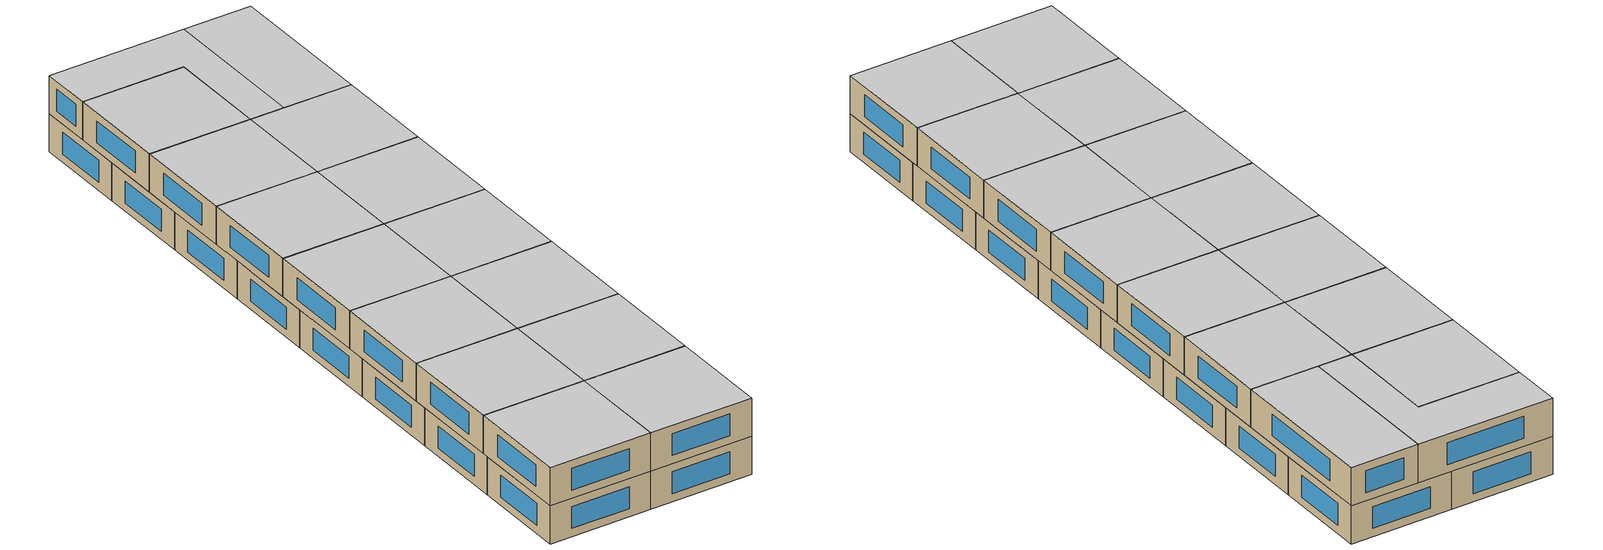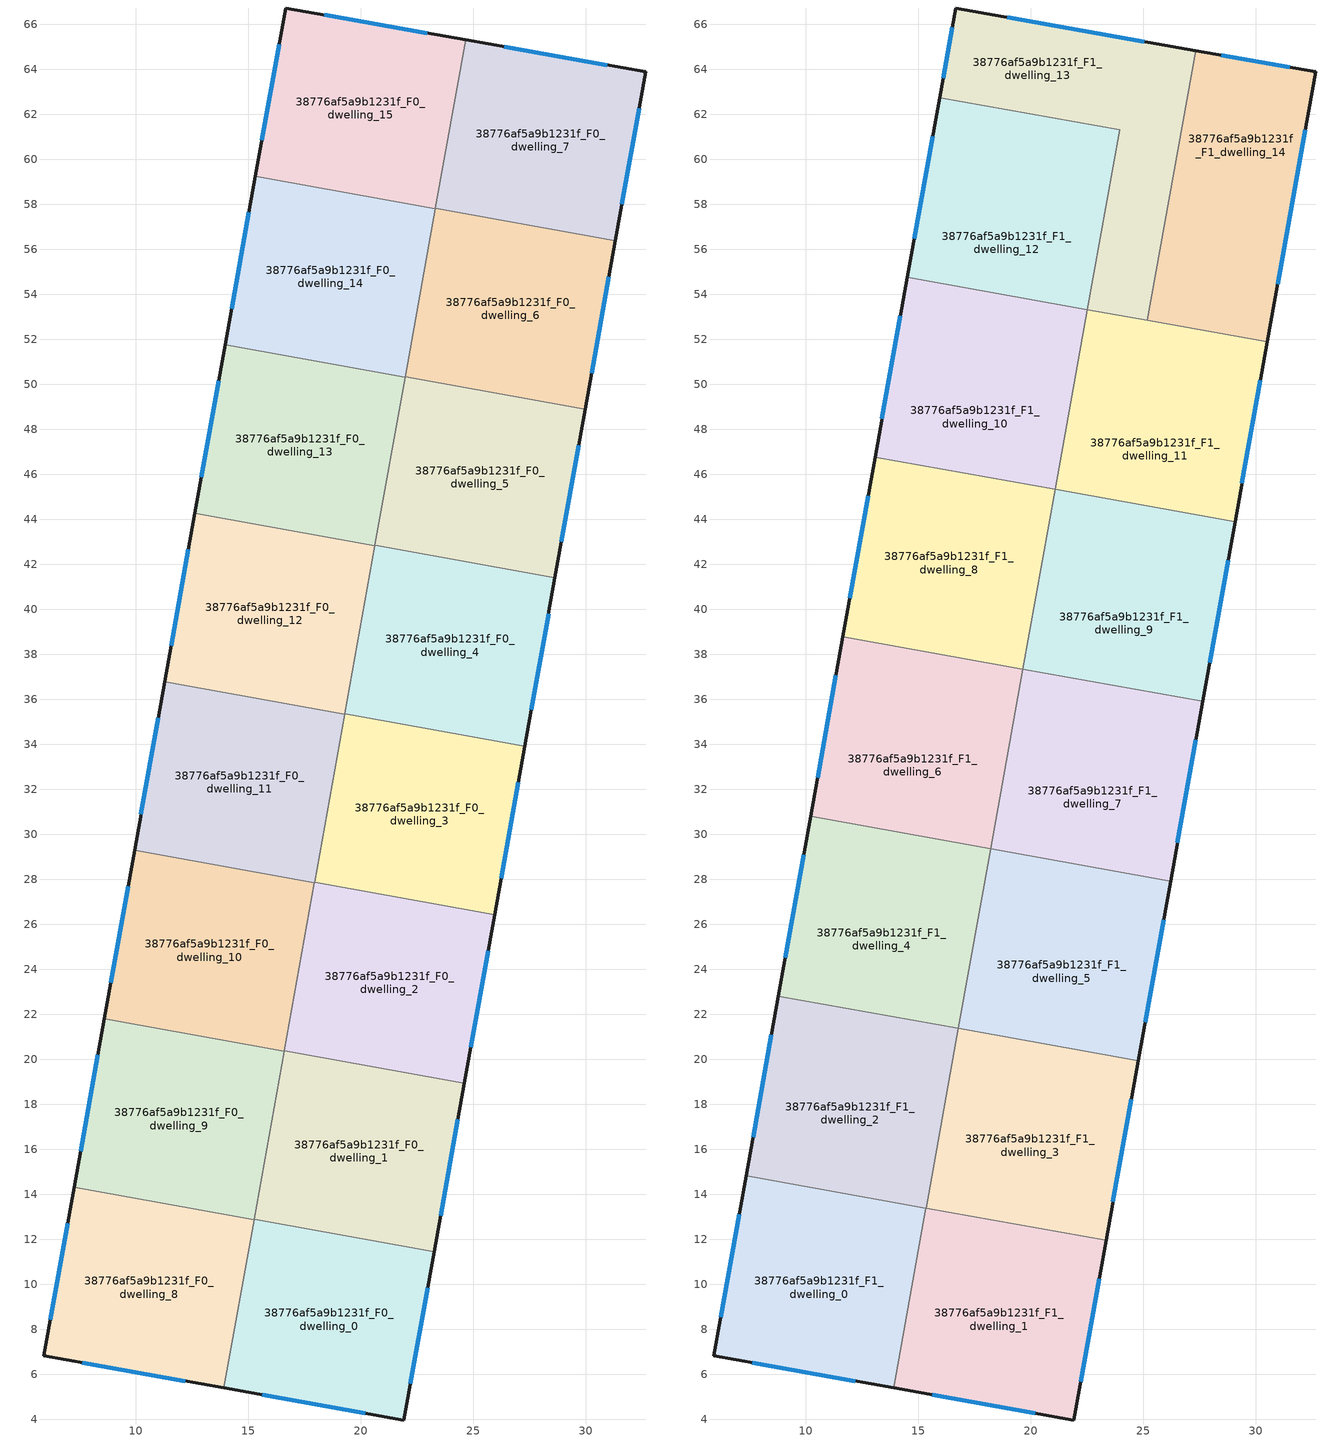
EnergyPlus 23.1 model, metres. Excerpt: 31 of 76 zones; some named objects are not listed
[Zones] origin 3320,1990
38776af5a9b1231f_F0_dwelling_0
 floor ground (EU_floor_Construction): 23.25,11.45 21.91,3.97 13.91,5.39 15.25,12.89 z0
 wall outside (EU_wall_Construction): 13.91,5.39 21.91,3.97 23.25,11.45 z0:3
 wall to 38776af5a9b1231f_F0_dwelling_1 (EU_wall_Construction): 23.25,11.45 15.25,12.89 z0:3
 wall to 38776af5a9b1231f_F0_dwelling_8 (EU_wall_Construction): 15.25,12.88 13.91,5.39 z0:3
 window (EU_Window_Construction): 22.2,5.57 22.96,9.85 / 15.62,5.09 20.2,4.27 z0.64:2.36
38776af5a9b1231f_F0_dwelling_1
 floor ground (EU_floor_Construction): 24.59,18.94 23.25,11.45 15.25,12.89 16.6,20.38 z0
 wall outside (EU_wall_Construction): 23.25,11.45 24.59,18.94 z0:3
 wall to 38776af5a9b1231f_F0_dwelling_2 (EU_wall_Construction): 24.59,18.94 16.6,20.38 z0:3
 wall to 38776af5a9b1231f_F0_dwelling_9 (EU_wall_Construction): 16.59,20.36 15.25,12.89 z0:3
 wall to 38776af5a9b1231f_F0_dwelling_10 (EU_wall_Construction): 16.6,20.38 16.59,20.36 z0:3
 window (EU_Window_Construction): 23.54,13.06 24.31,17.34 z0.64:2.36
38776af5a9b1231f_F0_dwelling_10
 floor ground (EU_floor_Construction): 17.94,27.85 16.59,20.36 8.6,21.8 9.94,29.29 z0
 wall outside (EU_wall_Construction): 9.94,29.29 8.6,21.8 z0:3
 wall to 38776af5a9b1231f_F0_dwelling_9 (EU_wall_Construction): 8.6,21.8 16.59,20.36 z0:3
 wall to 38776af5a9b1231f_F0_dwelling_11 (EU_wall_Construction): 17.94,27.85 9.94,29.29 z0:3
 wall to 38776af5a9b1231f_F0_dwelling_2 (EU_wall_Construction): 16.6,20.38 17.94,27.85 z0:3
 window (EU_Window_Construction): 9.65,27.68 8.88,23.4 z0.64:2.36
38776af5a9b1231f_F0_dwelling_11
 floor ground (EU_floor_Construction): 19.28,35.34 17.94,27.85 9.94,29.29 11.28,36.77 z0
 wall outside (EU_wall_Construction): 11.28,36.77 9.94,29.29 z0:3
 wall to 38776af5a9b1231f_F0_dwelling_12 (EU_wall_Construction): 19.28,35.34 11.28,36.77 z0:3
 wall to 38776af5a9b1231f_F0_dwelling_3 (EU_wall_Construction): 17.94,27.86 19.28,35.34 z0:3
 wall to 38776af5a9b1231f_F0_dwelling_2 (EU_wall_Construction): 17.94,27.85 17.94,27.86 z0:3
 window (EU_Window_Construction): 10.99,35.17 10.23,30.89 z0.64:2.36
 ceiling adiabatic (EU_roof_Construction): 18.21,29.35 19.28,35.34 11.28,36.77 10.21,30.79 z3
38776af5a9b1231f_F0_dwelling_12
 floor ground (EU_floor_Construction): 20.62,42.83 19.28,35.34 11.28,36.77 12.62,44.26 z0
 wall outside (EU_wall_Construction): 12.62,44.26 11.28,36.77 z0:3
 wall to 38776af5a9b1231f_F0_dwelling_13 (EU_wall_Construction): 20.62,42.83 12.62,44.26 z0:3
 wall to 38776af5a9b1231f_F0_dwelling_4 (EU_wall_Construction): 19.28,35.35 20.62,42.83 z0:3
 wall to 38776af5a9b1231f_F0_dwelling_3 (EU_wall_Construction): 19.28,35.34 19.28,35.35 z0:3
 window (EU_Window_Construction): 12.34,42.66 11.57,38.38 z0.64:2.36
 ceiling adiabatic (EU_roof_Construction): 19.64,37.34 20.62,42.83 12.63,44.26 11.64,38.78 z3
38776af5a9b1231f_F0_dwelling_13
 floor ground (EU_floor_Construction): 21.97,50.31 20.62,42.83 12.62,44.26 13.97,51.75 z0
 wall outside (EU_wall_Construction): 13.97,51.75 12.62,44.26 z0:3
 wall to 38776af5a9b1231f_F0_dwelling_14 (EU_wall_Construction): 21.97,50.31 13.97,51.75 z0:3
 wall to 38776af5a9b1231f_F0_dwelling_5 (EU_wall_Construction): 20.63,42.84 21.97,50.31 z0:3
 wall to 38776af5a9b1231f_F0_dwelling_4 (EU_wall_Construction): 20.62,42.83 20.63,42.84 z0:3
 window (EU_Window_Construction): 13.68,50.15 12.91,45.86 z0.64:2.36
 ceiling adiabatic (EU_roof_Construction): 20.62,42.83 21.07,45.33 13.07,46.76 12.63,44.26 z3
38776af5a9b1231f_F0_dwelling_14
 floor ground (EU_floor_Construction): 23.31,57.8 21.97,50.31 13.97,51.75 15.31,59.24 z0
 wall outside (EU_wall_Construction): 15.31,59.24 13.97,51.75 z0:3
 wall to 38776af5a9b1231f_F0_dwelling_15 (EU_wall_Construction): 23.31,57.8 15.31,59.24 z0:3
 wall to 38776af5a9b1231f_F0_dwelling_6 (EU_wall_Construction): 21.97,50.31 23.31,57.8 z0:3
 window (EU_Window_Construction): 15.02,57.63 14.26,53.35 z0.64:2.36
38776af5a9b1231f_F0_dwelling_15
 floor ground (EU_floor_Construction): 24.65,65.3 23.31,57.8 15.31,59.24 16.65,66.72 z0
 wall outside (EU_wall_Construction): 24.65,65.3 16.65,66.72 15.31,59.24 z0:3
 wall to 38776af5a9b1231f_F0_dwelling_7 (EU_wall_Construction): 23.31,57.82 24.65,65.3 z0:3
 wall to 38776af5a9b1231f_F0_dwelling_6 (EU_wall_Construction): 23.31,57.8 23.31,57.82 z0:3
 window (EU_Window_Construction): 16.37,65.12 15.6,60.84 / 22.94,65.6 18.37,66.41 z0.64:2.36
38776af5a9b1231f_F0_dwelling_2
 floor ground (EU_floor_Construction): 25.94,26.43 24.59,18.94 16.6,20.38 17.94,27.86 z0
 wall outside (EU_wall_Construction): 24.59,18.94 25.94,26.43 z0:3
 wall to 38776af5a9b1231f_F0_dwelling_3 (EU_wall_Construction): 25.94,26.43 17.94,27.86 z0:3
 window (EU_Window_Construction): 24.88,20.54 25.65,24.82 z0.64:2.36
38776af5a9b1231f_F0_dwelling_3
 floor ground (EU_floor_Construction): 27.28,33.92 25.94,26.43 17.94,27.86 19.28,35.35 z0
 wall outside (EU_wall_Construction): 25.94,26.43 27.28,33.92 z0:3
 wall to 38776af5a9b1231f_F0_dwelling_4 (EU_wall_Construction): 27.28,33.92 19.28,35.35 z0:3
 window (EU_Window_Construction): 26.23,28.03 26.99,32.31 z0.64:2.36
38776af5a9b1231f_F0_dwelling_4
 floor ground (EU_floor_Construction): 28.62,41.41 27.28,33.92 19.28,35.35 20.63,42.84 z0
 wall outside (EU_wall_Construction): 27.28,33.92 28.62,41.41 z0:3
 wall to 38776af5a9b1231f_F0_dwelling_5 (EU_wall_Construction): 28.62,41.41 20.63,42.84 z0:3
 window (EU_Window_Construction): 27.57,35.52 28.34,39.8 z0.64:2.36
 ceiling adiabatic (EU_roof_Construction): 27.28,33.92 28.62,41.41 20.63,42.84 19.28,35.35 z3
38776af5a9b1231f_F0_dwelling_5
 floor ground (EU_floor_Construction): 29.97,48.89 28.62,41.41 20.63,42.84 21.97,50.33 z0
 wall outside (EU_wall_Construction): 28.62,41.41 29.97,48.89 z0:3
 wall to 38776af5a9b1231f_F0_dwelling_6 (EU_wall_Construction): 29.97,48.89 21.97,50.33 21.97,50.31 z0:3
 window (EU_Window_Construction): 28.91,43.01 29.68,47.29 z0.64:2.36
38776af5a9b1231f_F0_dwelling_6
 floor ground (EU_floor_Construction): 31.31,56.38 29.97,48.89 21.97,50.33 21.97,50.31 23.31,57.8 23.31,57.82 z0
 wall outside (EU_wall_Construction): 29.97,48.89 31.31,56.38 z0:3
 wall to 38776af5a9b1231f_F0_dwelling_7 (EU_wall_Construction): 31.31,56.38 23.31,57.82 z0:3
 window (EU_Window_Construction): 30.25,50.5 31.02,54.78 z0.64:2.36
 ceiling adiabatic (EU_roof_Construction): 29.97,48.89 30.5,51.88 22.51,53.32 23.31,57.82 23.31,57.8 21.97,50.31 21.97,50.33 z3
38776af5a9b1231f_F0_dwelling_7
 floor ground (EU_floor_Construction): 32.65,63.88 31.31,56.38 23.31,57.82 24.65,65.3 z0
 wall outside (EU_wall_Construction): 31.31,56.38 32.65,63.88 24.65,65.3 z0:3
 window (EU_Window_Construction): 30.94,64.18 26.37,64.99 / 31.6,57.99 32.37,62.27 z0.64:2.36
38776af5a9b1231f_F0_dwelling_8
 floor ground (EU_floor_Construction): 15.25,12.88 13.91,5.39 5.91,6.82 7.25,14.31 z0
 wall outside (EU_wall_Construction): 7.25,14.31 5.91,6.82 13.91,5.39 z0:3
 wall to 38776af5a9b1231f_F0_dwelling_9 (EU_wall_Construction): 15.25,12.88 7.25,14.31 z0:3
 window (EU_Window_Construction): 7.62,6.52 12.2,5.7 / 6.97,12.71 6.2,8.43 z0.64:2.36
38776af5a9b1231f_F0_dwelling_9
 floor ground (EU_floor_Construction): 16.59,20.36 15.25,12.88 7.25,14.31 8.6,21.8 z0
 wall outside (EU_wall_Construction): 8.6,21.8 7.25,14.31 z0:3
 window (EU_Window_Construction): 8.31,20.2 7.54,15.92 z0.64:2.36
38776af5a9b1231f_F1_dwelling_0
 floor to 38776af5a9b1231f_F0_dwelling_8 (EU_floor_Construction): 15.25,12.88 13.91,5.39 5.91,6.82 7.25,14.31 z3
 floor to 38776af5a9b1231f_F0_dwelling_9 (EU_floor_Construction): 15.34,13.38 15.25,12.88 7.25,14.31 7.34,14.82 z3
 wall outside (EU_wall_Construction): 7.34,14.82 5.91,6.82 13.91,5.39 z3:6
 wall to 38776af5a9b1231f_F1_dwelling_1 (EU_wall_Construction): 13.91,5.39 15.34,13.38 z3:6
 wall to 38776af5a9b1231f_F1_dwelling_2 (EU_wall_Construction): 15.34,13.38 7.34,14.82 z3:6
 window (EU_Window_Construction): 7.62,6.52 12.19,5.7 / 7.04,13.1 6.22,8.53 z3.64:5.36
 ceiling to 38776af5a9b1231f_F2_dwelling_0 (EU_floor_Construction): 13.91,5.39 15.34,13.38 7.34,14.82 5.91,6.82 z6
38776af5a9b1231f_F1_dwelling_1
 floor to 38776af5a9b1231f_F0_dwelling_0 (EU_floor_Construction): 23.25,11.45 21.91,3.97 13.91,5.39 15.25,12.89 z3
 floor to 38776af5a9b1231f_F0_dwelling_1 (EU_floor_Construction): 23.34,11.95 23.25,11.45 15.25,12.89 15.34,13.38 z3
 wall outside (EU_wall_Construction): 13.91,5.39 21.91,3.97 23.34,11.95 z3:6
 wall to 38776af5a9b1231f_F1_dwelling_3 (EU_wall_Construction): 23.34,11.95 15.34,13.38 z3:6
 window (EU_Window_Construction): 15.62,5.09 20.19,4.27 / 22.22,5.68 23.03,10.24 z3.64:5.36
 ceiling to 38776af5a9b1231f_F2_dwelling_1 (EU_floor_Construction): 21.91,3.97 23.34,11.95 15.34,13.38 13.91,5.39 z6
38776af5a9b1231f_F1_dwelling_10
 floor to 38776af5a9b1231f_F0_dwelling_13 (EU_floor_Construction): 21.97,50.31 21.07,45.33 13.07,46.76 13.97,51.75 z3
 floor to 38776af5a9b1231f_F0_dwelling_14 (EU_floor_Construction): 22.5,53.32 21.97,50.31 13.97,51.75 14.51,54.75 z3
 wall outside (EU_wall_Construction): 14.51,54.75 13.07,46.76 z3:6
 wall to 38776af5a9b1231f_F1_dwelling_8 (EU_wall_Construction): 13.07,46.76 21.07,45.33 z3:6
 wall to 38776af5a9b1231f_F1_dwelling_12 (EU_wall_Construction): 22.51,53.32 14.51,54.75 z3:6
 wall to 38776af5a9b1231f_F1_dwelling_11 (EU_wall_Construction): 21.07,45.33 22.51,53.32 z3:6
 window (EU_Window_Construction): 14.2,53.04 13.38,48.47 z3.64:5.36
 ceiling to 38776af5a9b1231f_F2_dwelling_10 (EU_floor_Construction): 21.07,45.33 22.51,53.32 14.51,54.75 13.07,46.76 z6
38776af5a9b1231f_F1_dwelling_11
 floor to 38776af5a9b1231f_F0_dwelling_5 (EU_floor_Construction): 29.97,48.89 29.07,43.89 21.07,45.33 21.97,50.33 z3
 floor adiabatic (EU_floor_Construction): 30.5,51.88 29.97,48.89 21.97,50.33 22.51,53.32 z3
 wall outside (EU_wall_Construction): 29.07,43.89 30.5,51.88 z3:6
 wall to 38776af5a9b1231f_F1_dwelling_9 (EU_wall_Construction): 21.07,45.33 29.07,43.89 z3:6
 wall to 38776af5a9b1231f_F1_dwelling_14 (EU_wall_Construction): 30.5,51.88 25.18,52.84 z3:6
 wall to 38776af5a9b1231f_F1_dwelling_13 (EU_wall_Construction): 25.17,52.84 22.51,53.32 z3:6
 window (EU_Window_Construction): 29.38,45.6 30.2,50.17 z3.64:5.36
 ceiling to 38776af5a9b1231f_F2_dwelling_11 (EU_floor_Construction): 29.07,43.89 30.5,51.88 22.51,53.32 21.07,45.33 z6
38776af5a9b1231f_F1_dwelling_12
 floor to 38776af5a9b1231f_F0_dwelling_14 (EU_floor_Construction): 23.31,57.8 22.5,53.32 14.51,54.75 15.31,59.24 z3
 floor to 38776af5a9b1231f_F0_dwelling_15 (EU_floor_Construction): 23.94,61.3 23.31,57.8 15.31,59.24 15.94,62.74 z3
 wall outside (EU_wall_Construction): 15.94,62.74 14.51,54.75 z3:6
 wall to 38776af5a9b1231f_F1_dwelling_13 (EU_wall_Construction): 22.51,53.32 23.94,61.3 15.94,62.74 z3:6
 window (EU_Window_Construction): 15.63,61.03 14.81,56.46 z3.64:5.36
 ceiling to 38776af5a9b1231f_F2_dwelling_12 (EU_floor_Construction): 22.51,53.32 23.94,61.3 15.94,62.74 14.51,54.75 z6
38776af5a9b1231f_F1_dwelling_13
 floor to 38776af5a9b1231f_F0_dwelling_15 (EU_floor_Construction): 24.65,65.3 23.94,61.3 15.94,62.74 16.65,66.72 z3
 floor to 38776af5a9b1231f_F0_dwelling_7 (EU_floor_Construction): 27.32,64.82 25.98,57.34 23.31,57.82 24.65,65.3 z3
 floor to 38776af5a9b1231f_F0_dwelling_6 (EU_floor_Construction): 25.98,57.34 25.17,52.84 22.51,53.32 23.31,57.82 z3
 wall outside (EU_wall_Construction): 27.32,64.82 16.65,66.72 15.94,62.74 z3:6
 wall to 38776af5a9b1231f_F1_dwelling_14 (EU_wall_Construction): 25.17,52.84 27.32,64.82 z3:6
 window (EU_Window_Construction): 16.5,65.87 16.09,63.59 / 25.04,65.23 18.94,66.31 z3.64:5.36
 ceiling to 38776af5a9b1231f_F2_dwelling_13 (EU_floor_Construction): 25.17,52.84 27.32,64.82 16.65,66.72 15.94,62.74 23.94,61.3 22.51,53.32 z6
38776af5a9b1231f_F1_dwelling_14
 floor to 38776af5a9b1231f_F0_dwelling_7 (EU_floor_Construction): 32.65,63.88 31.31,56.38 25.98,57.34 27.32,64.82 z3
 floor to 38776af5a9b1231f_F0_dwelling_6 (EU_floor_Construction): 31.31,56.38 30.5,51.88 25.17,52.84 25.98,57.34 z3
 wall outside (EU_wall_Construction): 30.5,51.88 32.65,63.88 27.32,64.82 z3:6
 window (EU_Window_Construction): 31.51,64.08 28.47,64.62 / 30.96,54.45 32.19,61.31 z3.64:5.36
 ceiling to 38776af5a9b1231f_F2_dwelling_14 (EU_floor_Construction): 30.5,51.88 32.65,63.88 27.32,64.82 25.17,52.84 z6
38776af5a9b1231f_F1_dwelling_2
 floor to 38776af5a9b1231f_F0_dwelling_9 (EU_floor_Construction): 16.59,20.36 15.34,13.38 7.34,14.82 8.6,21.8 z3
 floor to 38776af5a9b1231f_F0_dwelling_10 (EU_floor_Construction): 16.77,21.37 16.59,20.36 8.6,21.8 8.78,22.8 z3
 wall outside (EU_wall_Construction): 8.78,22.8 7.34,14.82 z3:6
 wall to 38776af5a9b1231f_F1_dwelling_4 (EU_wall_Construction): 16.78,21.37 8.78,22.8 z3:6
 wall to 38776af5a9b1231f_F1_dwelling_3 (EU_wall_Construction): 15.34,13.38 16.78,21.37 z3:6
 window (EU_Window_Construction): 8.47,21.09 7.65,16.53 z3.64:5.36
 ceiling to 38776af5a9b1231f_F2_dwelling_2 (EU_floor_Construction): 15.34,13.38 16.78,21.37 8.78,22.8 7.34,14.82 z6
38776af5a9b1231f_F1_dwelling_3
 floor to 38776af5a9b1231f_F0_dwelling_1 (EU_floor_Construction): 24.59,18.94 23.34,11.95 15.34,13.38 16.6,20.37 z3
 floor to 38776af5a9b1231f_F0_dwelling_2 (EU_floor_Construction): 24.77,19.93 24.59,18.94 16.6,20.37 16.78,21.37 z3
 wall outside (EU_wall_Construction): 23.34,11.95 24.77,19.93 z3:6
 wall to 38776af5a9b1231f_F1_dwelling_5 (EU_wall_Construction): 24.77,19.93 16.78,21.37 z3:6
 window (EU_Window_Construction): 23.65,13.66 24.47,18.22 z3.64:5.36
 ceiling to 38776af5a9b1231f_F2_dwelling_3 (EU_floor_Construction): 23.34,11.95 24.77,19.93 16.78,21.37 15.34,13.38 z6
38776af5a9b1231f_F1_dwelling_4
 floor to 38776af5a9b1231f_F0_dwelling_10 (EU_floor_Construction): 17.94,27.85 16.77,21.37 8.78,22.8 9.94,29.29 z3
 floor to 38776af5a9b1231f_F0_dwelling_11 (EU_floor_Construction): 18.21,29.35 17.94,27.85 9.94,29.29 10.21,30.79 z3
 wall outside (EU_wall_Construction): 10.21,30.79 8.78,22.8 z3:6
 wall to 38776af5a9b1231f_F1_dwelling_6 (EU_wall_Construction): 18.21,29.35 10.21,30.79 z3:6
 wall to 38776af5a9b1231f_F1_dwelling_5 (EU_wall_Construction): 16.78,21.37 18.21,29.35 z3:6
 window (EU_Window_Construction): 9.9,29.08 9.08,24.51 z3.64:5.36
 ceiling to 38776af5a9b1231f_F2_dwelling_4 (EU_floor_Construction): 16.78,21.37 18.21,29.35 10.21,30.79 8.78,22.8 z6
38776af5a9b1231f_F1_dwelling_5
 floor to 38776af5a9b1231f_F0_dwelling_2 (EU_floor_Construction): 25.94,26.43 24.77,19.93 16.78,21.37 17.94,27.86 z3
 floor to 38776af5a9b1231f_F0_dwelling_3 (EU_floor_Construction): 26.21,27.92 25.94,26.43 17.94,27.86 18.21,29.35 z3
 wall outside (EU_wall_Construction): 24.77,19.93 26.21,27.92 z3:6
 wall to 38776af5a9b1231f_F1_dwelling_7 (EU_wall_Construction): 26.21,27.92 18.21,29.35 z3:6
 window (EU_Window_Construction): 25.08,21.64 25.9,26.21 z3.64:5.36
 ceiling to 38776af5a9b1231f_F2_dwelling_5 (EU_floor_Construction): 24.77,19.93 26.21,27.92 18.21,29.35 16.78,21.37 z6
38776af5a9b1231f_F1_dwelling_6
 floor to 38776af5a9b1231f_F0_dwelling_12 (EU_floor_Construction): 19.64,37.34 19.28,35.34 11.28,36.77 11.64,38.78 z3
 floor adiabatic (EU_floor_Construction): 19.28,35.34 18.21,29.35 10.21,30.79 11.28,36.77 z3
 wall outside (EU_wall_Construction): 11.64,38.78 10.21,30.79 z3:6
 wall to 38776af5a9b1231f_F1_dwelling_8 (EU_wall_Construction): 19.64,37.34 11.64,38.78 z3:6
 wall to 38776af5a9b1231f_F1_dwelling_7 (EU_wall_Construction): 18.21,29.35 19.64,37.34 z3:6
 window (EU_Window_Construction): 11.33,37.07 10.52,32.5 z3.64:5.36
 ceiling to 38776af5a9b1231f_F2_dwelling_6 (EU_floor_Construction): 18.21,29.35 19.64,37.34 11.64,38.78 10.21,30.79 z6
38776af5a9b1231f_F1_dwelling_7
 floor to 38776af5a9b1231f_F0_dwelling_3 (EU_floor_Construction): 27.28,33.92 26.21,27.92 18.21,29.35 19.28,35.35 z3
 floor adiabatic (EU_floor_Construction): 27.64,35.91 27.28,33.92 19.28,35.35 19.64,37.34 z3
 wall outside (EU_wall_Construction): 26.21,27.92 27.64,35.91 z3:6
 wall to 38776af5a9b1231f_F1_dwelling_9 (EU_wall_Construction): 27.64,35.91 19.64,37.34 z3:6
 window (EU_Window_Construction): 26.51,29.63 27.33,34.2 z3.64:5.36
 ceiling to 38776af5a9b1231f_F2_dwelling_7 (EU_floor_Construction): 26.21,27.92 27.64,35.91 19.64,37.34 18.21,29.35 z6
38776af5a9b1231f_F1_dwelling_8
 floor adiabatic (EU_floor_Construction): 21.07,45.33 19.64,37.34 11.64,38.78 13.07,46.76 z3
 wall outside (EU_wall_Construction): 13.07,46.76 11.64,38.78 z3:6
 wall to 38776af5a9b1231f_F1_dwelling_9 (EU_wall_Construction): 19.64,37.34 21.07,45.33 z3:6
 window (EU_Window_Construction): 12.77,45.05 11.95,40.49 z3.64:5.36
 ceiling to 38776af5a9b1231f_F2_dwelling_8 (EU_floor_Construction): 19.64,37.34 21.07,45.33 13.07,46.76 11.64,38.78 z6
38776af5a9b1231f_F1_dwelling_9
 floor adiabatic (EU_floor_Construction): 28.62,41.41 27.64,35.91 19.64,37.34 20.63,42.84 z3
 floor to 38776af5a9b1231f_F0_dwelling_5 (EU_floor_Construction): 29.07,43.89 28.62,41.41 20.63,42.84 21.07,45.33 z3
 wall outside (EU_wall_Construction): 27.64,35.91 29.07,43.89 z3:6
 window (EU_Window_Construction): 27.94,37.62 28.76,42.18 z3.64:5.36
 ceiling to 38776af5a9b1231f_F2_dwelling_9 (EU_floor_Construction): 27.64,35.91 29.07,43.89 21.07,45.33 19.64,37.34 z6
[Building]
EU S2 Campaign: North Axis=0; Terrain=City; Solar Distribution=FullExterior
[Site:Location]
Yerevan-Zvartnots.Intl.AP: Latitude=40.15; Longitude=44.383; Time Zone=4; Elevation=854
[SizingPeriod:WeatherFileDays]
AnnualSizingPeriod: Begin Month=1; Begin Day of Month=1; End Month=12; End Day of Month=31; Day of Week for Start Day=Monday; Use Weather File Daylight Saving Period=No; Use Weather File Rain and Snow Indicators=No
[MATERIAL]
EU_InternalMass_Material: Roughness=MediumRough; Thickness=0.1; Conductivity=1; Density=1800; Specific Heat=900; Thermal Absorptance=0.9; Solar Absorptance=0.7; Visible Absorptance=0.7
[MATERIAL:NOMASS] Roughness=MediumRough; Thermal Absorptance=0.9; Solar Absorptance=0.7; Visible Absorptance=0.7
Name | Thermal Resistance
EU_wall_NoMass | 1.05043
EU_roof_NoMass | 1.45357
EU_floor_NoMass | 0.478065
[WINDOWMATERIAL:SIMPLEGLAZINGSYSTEM]
EU_Window_SimpleGlazing: UFactor=2.5566; Solar Heat Gain Coefficient=0.75; Visible Transmittance=0.75
[CONSTRUCTION]
EU_wall_Construction: EU_wall_NoMass
EU_roof_Construction: EU_roof_NoMass
EU_floor_Construction: EU_floor_NoMass
EU_Window_Construction: EU_Window_SimpleGlazing
EU_InternalMass_Construction: EU_InternalMass_Material
[ZONE] Type=1; Multiplier=1; Ceiling Height=autocalculate; Floor Area=autocalculate; Part of Total Floor Area=Yes
Name | Volume
38776af5a9b1231f_F0_dwelling_0 | 185.451
38776af5a9b1231f_F1_dwelling_0 | 197.811
38776af5a9b1231f_F0_dwelling_1 | 185.459
38776af5a9b1231f_F1_dwelling_1 | 197.821
38776af5a9b1231f_F0_dwelling_10 | 185.425
38776af5a9b1231f_F1_dwelling_10 | 197.833
38776af5a9b1231f_F0_dwelling_11 | 185.424
38776af5a9b1231f_F1_dwelling_11 | 197.829
38776af5a9b1231f_F0_dwelling_12 | 185.449
38776af5a9b1231f_F1_dwelling_12 | 197.809
38776af5a9b1231f_F0_dwelling_13 | 185.439
38776af5a9b1231f_F1_dwelling_13; 38776af5a9b1231f_F1_dwelling_4 | 197.795
38776af5a9b1231f_F0_dwelling_14 | 185.426
38776af5a9b1231f_F1_dwelling_14; 38776af5a9b1231f_F1_dwelling_6 | 197.818
38776af5a9b1231f_F0_dwelling_15; 38776af5a9b1231f_F0_dwelling_9 | 185.434
38776af5a9b1231f_F0_dwelling_2; 38776af5a9b1231f_F0_dwelling_4 | 185.472
38776af5a9b1231f_F1_dwelling_2 | 197.832
38776af5a9b1231f_F0_dwelling_3 | 185.467
38776af5a9b1231f_F1_dwelling_3 | 197.804
38776af5a9b1231f_F0_dwelling_5 | 185.435
38776af5a9b1231f_F1_dwelling_5 | 197.776
38776af5a9b1231f_F0_dwelling_6 | 185.471
38776af5a9b1231f_F0_dwelling_7 | 185.443
38776af5a9b1231f_F1_dwelling_7; 38776af5a9b1231f_F1_dwelling_9 | 197.791
38776af5a9b1231f_F0_dwelling_8 | 185.444
38776af5a9b1231f_F1_dwelling_8 | 197.819
[INTERNALMASS] Construction=EU_InternalMass_Construction
Name | Zone or ZoneList | Surface Area
38776af5a9b1231f_F0_dwelling_0_EU_InternalMass | 38776af5a9b1231f_F0_dwelling_0 | 61.817
38776af5a9b1231f_F0_dwelling_1_EU_InternalMass | 38776af5a9b1231f_F0_dwelling_1 | 61.8196
38776af5a9b1231f_F0_dwelling_2_EU_InternalMass | 38776af5a9b1231f_F0_dwelling_2 | 61.824
38776af5a9b1231f_F0_dwelling_3_EU_InternalMass | 38776af5a9b1231f_F0_dwelling_3 | 61.8224
38776af5a9b1231f_F0_dwelling_4_EU_InternalMass | 38776af5a9b1231f_F0_dwelling_4 | 61.824
38776af5a9b1231f_F0_dwelling_5_EU_InternalMass | 38776af5a9b1231f_F0_dwelling_5 | 61.8116
38776af5a9b1231f_F0_dwelling_6_EU_InternalMass | 38776af5a9b1231f_F0_dwelling_6 | 61.8264
38776af5a9b1231f_F0_dwelling_7_EU_InternalMass | 38776af5a9b1231f_F0_dwelling_7 | 61.8143
38776af5a9b1231f_F0_dwelling_8_EU_InternalMass | 38776af5a9b1231f_F0_dwelling_8 | 61.8148
38776af5a9b1231f_F0_dwelling_9_EU_InternalMass | 38776af5a9b1231f_F0_dwelling_9 | 61.8113
38776af5a9b1231f_F0_dwelling_10_EU_InternalMass | 38776af5a9b1231f_F0_dwelling_10 | 61.8082
38776af5a9b1231f_F0_dwelling_11_EU_InternalMass | 38776af5a9b1231f_F0_dwelling_11 | 61.8082
38776af5a9b1231f_F0_dwelling_12_EU_InternalMass | 38776af5a9b1231f_F0_dwelling_12 | 61.8162
38776af5a9b1231f_F0_dwelling_13_EU_InternalMass | 38776af5a9b1231f_F0_dwelling_13 | 61.8132
38776af5a9b1231f_F0_dwelling_14_EU_InternalMass | 38776af5a9b1231f_F0_dwelling_14 | 61.8087
38776af5a9b1231f_F0_dwelling_15_EU_InternalMass | 38776af5a9b1231f_F0_dwelling_15 | 61.8113
38776af5a9b1231f_F1_dwelling_0_EU_InternalMass | 38776af5a9b1231f_F1_dwelling_0 | 65.9365
38776af5a9b1231f_F1_dwelling_1_EU_InternalMass | 38776af5a9b1231f_F1_dwelling_1 | 65.9409
38776af5a9b1231f_F1_dwelling_2_EU_InternalMass | 38776af5a9b1231f_F1_dwelling_2 | 65.942
38776af5a9b1231f_F1_dwelling_3_EU_InternalMass | 38776af5a9b1231f_F1_dwelling_3 | 65.9333
38776af5a9b1231f_F1_dwelling_4_EU_InternalMass | 38776af5a9b1231f_F1_dwelling_4 | 65.9337
38776af5a9b1231f_F1_dwelling_5_EU_InternalMass | 38776af5a9b1231f_F1_dwelling_5 | 65.9255
38776af5a9b1231f_F1_dwelling_6_EU_InternalMass | 38776af5a9b1231f_F1_dwelling_6 | 65.94
38776af5a9b1231f_F1_dwelling_7_EU_InternalMass | 38776af5a9b1231f_F1_dwelling_7 | 65.9299
38776af5a9b1231f_F1_dwelling_8_EU_InternalMass | 38776af5a9b1231f_F1_dwelling_8 | 65.938
38776af5a9b1231f_F1_dwelling_9_EU_InternalMass | 38776af5a9b1231f_F1_dwelling_9 | 65.9319
38776af5a9b1231f_F1_dwelling_10_EU_InternalMass | 38776af5a9b1231f_F1_dwelling_10 | 65.9457
38776af5a9b1231f_F1_dwelling_11_EU_InternalMass | 38776af5a9b1231f_F1_dwelling_11 | 65.9362
38776af5a9b1231f_F1_dwelling_12_EU_InternalMass | 38776af5a9b1231f_F1_dwelling_12 | 65.938
38776af5a9b1231f_F1_dwelling_13_EU_InternalMass | 38776af5a9b1231f_F1_dwelling_13 | 65.9317
38776af5a9b1231f_F1_dwelling_14_EU_InternalMass | 38776af5a9b1231f_F1_dwelling_14 | 65.9374
[OTHEREQUIPMENT] Fuel Type=Electricity; Design Level Calculation Method=Watts/Area; Power per Zone Floor Area=1; Fraction Latent=0; Fraction Radiant=0; Fraction Lost=0; Carbon Dioxide Generation Rate=0; EndUse Subcategory=EU_Step8_InternalGains
Name | Zone or ZoneList or Space or SpaceList | Schedule
EU_Step8_InternalGain_38776af5a9b1231f_F0_dwelling_0_f000 | 38776af5a9b1231f_F0_dwelling_0 | EU_Step8_GainSchedule_38776af5a9b1231f_F0_dwelling_0_f000
EU_Step8_InternalGain_38776af5a9b1231f_F0_dwelling_1_f000 | 38776af5a9b1231f_F0_dwelling_1 | EU_Step8_GainSchedule_38776af5a9b1231f_F0_dwelling_1_f000
EU_Step8_InternalGain_38776af5a9b1231f_F0_dwelling_2_f000 | 38776af5a9b1231f_F0_dwelling_2 | EU_Step8_GainSchedule_38776af5a9b1231f_F0_dwelling_2_f000
EU_Step8_InternalGain_38776af5a9b1231f_F0_dwelling_3_f000 | 38776af5a9b1231f_F0_dwelling_3 | EU_Step8_GainSchedule_38776af5a9b1231f_F0_dwelling_3_f000
EU_Step8_InternalGain_38776af5a9b1231f_F0_dwelling_4_f000 | 38776af5a9b1231f_F0_dwelling_4 | EU_Step8_GainSchedule_38776af5a9b1231f_F0_dwelling_4_f000
EU_Step8_InternalGain_38776af5a9b1231f_F0_dwelling_5_f000 | 38776af5a9b1231f_F0_dwelling_5 | EU_Step8_GainSchedule_38776af5a9b1231f_F0_dwelling_5_f000
EU_Step8_InternalGain_38776af5a9b1231f_F0_dwelling_6_f000 | 38776af5a9b1231f_F0_dwelling_6 | EU_Step8_GainSchedule_38776af5a9b1231f_F0_dwelling_6_f000
EU_Step8_InternalGain_38776af5a9b1231f_F0_dwelling_7_f000 | 38776af5a9b1231f_F0_dwelling_7 | EU_Step8_GainSchedule_38776af5a9b1231f_F0_dwelling_7_f000
EU_Step8_InternalGain_38776af5a9b1231f_F0_dwelling_8_f000 | 38776af5a9b1231f_F0_dwelling_8 | EU_Step8_GainSchedule_38776af5a9b1231f_F0_dwelling_8_f000
EU_Step8_InternalGain_38776af5a9b1231f_F0_dwelling_9_f000 | 38776af5a9b1231f_F0_dwelling_9 | EU_Step8_GainSchedule_38776af5a9b1231f_F0_dwelling_9_f000
EU_Step8_InternalGain_38776af5a9b1231f_F0_dwelling_10_f000 | 38776af5a9b1231f_F0_dwelling_10 | EU_Step8_GainSchedule_38776af5a9b1231f_F0_dwelling_10_f000
EU_Step8_InternalGain_38776af5a9b1231f_F0_dwelling_11_f000 | 38776af5a9b1231f_F0_dwelling_11 | EU_Step8_GainSchedule_38776af5a9b1231f_F0_dwelling_11_f000
EU_Step8_InternalGain_38776af5a9b1231f_F0_dwelling_12_f000 | 38776af5a9b1231f_F0_dwelling_12 | EU_Step8_GainSchedule_38776af5a9b1231f_F0_dwelling_12_f000
EU_Step8_InternalGain_38776af5a9b1231f_F0_dwelling_13_f000 | 38776af5a9b1231f_F0_dwelling_13 | EU_Step8_GainSchedule_38776af5a9b1231f_F0_dwelling_13_f000
EU_Step8_InternalGain_38776af5a9b1231f_F0_dwelling_14_f000 | 38776af5a9b1231f_F0_dwelling_14 | EU_Step8_GainSchedule_38776af5a9b1231f_F0_dwelling_14_f000
EU_Step8_InternalGain_38776af5a9b1231f_F0_dwelling_15_f000 | 38776af5a9b1231f_F0_dwelling_15 | EU_Step8_GainSchedule_38776af5a9b1231f_F0_dwelling_15_f000
EU_Step8_InternalGain_38776af5a9b1231f_F1_dwelling_0_f000 | 38776af5a9b1231f_F1_dwelling_0 | EU_Step8_GainSchedule_38776af5a9b1231f_F1_dwelling_0_f000
EU_Step8_InternalGain_38776af5a9b1231f_F1_dwelling_1_f000 | 38776af5a9b1231f_F1_dwelling_1 | EU_Step8_GainSchedule_38776af5a9b1231f_F1_dwelling_1_f000
EU_Step8_InternalGain_38776af5a9b1231f_F1_dwelling_2_f000 | 38776af5a9b1231f_F1_dwelling_2 | EU_Step8_GainSchedule_38776af5a9b1231f_F1_dwelling_2_f000
EU_Step8_InternalGain_38776af5a9b1231f_F1_dwelling_3_f000 | 38776af5a9b1231f_F1_dwelling_3 | EU_Step8_GainSchedule_38776af5a9b1231f_F1_dwelling_3_f000
EU_Step8_InternalGain_38776af5a9b1231f_F1_dwelling_4_f000 | 38776af5a9b1231f_F1_dwelling_4 | EU_Step8_GainSchedule_38776af5a9b1231f_F1_dwelling_4_f000
EU_Step8_InternalGain_38776af5a9b1231f_F1_dwelling_5_f000 | 38776af5a9b1231f_F1_dwelling_5 | EU_Step8_GainSchedule_38776af5a9b1231f_F1_dwelling_5_f000
EU_Step8_InternalGain_38776af5a9b1231f_F1_dwelling_6_f000 | 38776af5a9b1231f_F1_dwelling_6 | EU_Step8_GainSchedule_38776af5a9b1231f_F1_dwelling_6_f000
EU_Step8_InternalGain_38776af5a9b1231f_F1_dwelling_7_f000 | 38776af5a9b1231f_F1_dwelling_7 | EU_Step8_GainSchedule_38776af5a9b1231f_F1_dwelling_7_f000
EU_Step8_InternalGain_38776af5a9b1231f_F1_dwelling_8_f000 | 38776af5a9b1231f_F1_dwelling_8 | EU_Step8_GainSchedule_38776af5a9b1231f_F1_dwelling_8_f000
EU_Step8_InternalGain_38776af5a9b1231f_F1_dwelling_9_f000 | 38776af5a9b1231f_F1_dwelling_9 | EU_Step8_GainSchedule_38776af5a9b1231f_F1_dwelling_9_f000
EU_Step8_InternalGain_38776af5a9b1231f_F1_dwelling_10_f000 | 38776af5a9b1231f_F1_dwelling_10 | EU_Step8_GainSchedule_38776af5a9b1231f_F1_dwelling_10_f000
EU_Step8_InternalGain_38776af5a9b1231f_F1_dwelling_11_f000 | 38776af5a9b1231f_F1_dwelling_11 | EU_Step8_GainSchedule_38776af5a9b1231f_F1_dwelling_11_f000
EU_Step8_InternalGain_38776af5a9b1231f_F1_dwelling_12_f000 | 38776af5a9b1231f_F1_dwelling_12 | EU_Step8_GainSchedule_38776af5a9b1231f_F1_dwelling_12_f000
EU_Step8_InternalGain_38776af5a9b1231f_F1_dwelling_13_f000 | 38776af5a9b1231f_F1_dwelling_13 | EU_Step8_GainSchedule_38776af5a9b1231f_F1_dwelling_13_f000
EU_Step8_InternalGain_38776af5a9b1231f_F1_dwelling_14_f000 | 38776af5a9b1231f_F1_dwelling_14 | EU_Step8_GainSchedule_38776af5a9b1231f_F1_dwelling_14_f000
[ZONEVENTILATION:DESIGNFLOWRATE] Schedule=EU_AlwaysOn; Design Flow Rate Calculation Method=AirChanges/Hour; Air Changes per Hour=0.557805; Ventilation Type=Natural; Fan Pressure Rise=0; Fan Total Efficiency=1; Constant Term Coefficient=1; Temperature Term Coefficient=0; Velocity Term Coefficient=0; Velocity Squared Term Coefficient=0; Minimum Indoor Temperature=-100; Maximum Indoor Temperature=100; Delta Temperature=-100; Minimum Outdoor Temperature=-100; Maximum Outdoor Temperature=100; Maximum Wind Speed=40
Name | Zone or ZoneList or Space or SpaceList
EU_ConstantAir_38776af5a9b1231f_F0_dwelling_0 | 38776af5a9b1231f_F0_dwelling_0
EU_ConstantAir_38776af5a9b1231f_F0_dwelling_1 | 38776af5a9b1231f_F0_dwelling_1
EU_ConstantAir_38776af5a9b1231f_F0_dwelling_2 | 38776af5a9b1231f_F0_dwelling_2
EU_ConstantAir_38776af5a9b1231f_F0_dwelling_3 | 38776af5a9b1231f_F0_dwelling_3
EU_ConstantAir_38776af5a9b1231f_F0_dwelling_4 | 38776af5a9b1231f_F0_dwelling_4
EU_ConstantAir_38776af5a9b1231f_F0_dwelling_5 | 38776af5a9b1231f_F0_dwelling_5
EU_ConstantAir_38776af5a9b1231f_F0_dwelling_6 | 38776af5a9b1231f_F0_dwelling_6
EU_ConstantAir_38776af5a9b1231f_F0_dwelling_7 | 38776af5a9b1231f_F0_dwelling_7
EU_ConstantAir_38776af5a9b1231f_F0_dwelling_8 | 38776af5a9b1231f_F0_dwelling_8
EU_ConstantAir_38776af5a9b1231f_F0_dwelling_9 | 38776af5a9b1231f_F0_dwelling_9
EU_ConstantAir_38776af5a9b1231f_F0_dwelling_10 | 38776af5a9b1231f_F0_dwelling_10
EU_ConstantAir_38776af5a9b1231f_F0_dwelling_11 | 38776af5a9b1231f_F0_dwelling_11
EU_ConstantAir_38776af5a9b1231f_F0_dwelling_12 | 38776af5a9b1231f_F0_dwelling_12
EU_ConstantAir_38776af5a9b1231f_F0_dwelling_13 | 38776af5a9b1231f_F0_dwelling_13
EU_ConstantAir_38776af5a9b1231f_F0_dwelling_14 | 38776af5a9b1231f_F0_dwelling_14
EU_ConstantAir_38776af5a9b1231f_F0_dwelling_15 | 38776af5a9b1231f_F0_dwelling_15
EU_ConstantAir_38776af5a9b1231f_F1_dwelling_0 | 38776af5a9b1231f_F1_dwelling_0
EU_ConstantAir_38776af5a9b1231f_F1_dwelling_1 | 38776af5a9b1231f_F1_dwelling_1
EU_ConstantAir_38776af5a9b1231f_F1_dwelling_2 | 38776af5a9b1231f_F1_dwelling_2
EU_ConstantAir_38776af5a9b1231f_F1_dwelling_3 | 38776af5a9b1231f_F1_dwelling_3
EU_ConstantAir_38776af5a9b1231f_F1_dwelling_4 | 38776af5a9b1231f_F1_dwelling_4
EU_ConstantAir_38776af5a9b1231f_F1_dwelling_5 | 38776af5a9b1231f_F1_dwelling_5
EU_ConstantAir_38776af5a9b1231f_F1_dwelling_6 | 38776af5a9b1231f_F1_dwelling_6
EU_ConstantAir_38776af5a9b1231f_F1_dwelling_7 | 38776af5a9b1231f_F1_dwelling_7
EU_ConstantAir_38776af5a9b1231f_F1_dwelling_8 | 38776af5a9b1231f_F1_dwelling_8
EU_ConstantAir_38776af5a9b1231f_F1_dwelling_9 | 38776af5a9b1231f_F1_dwelling_9
EU_ConstantAir_38776af5a9b1231f_F1_dwelling_10 | 38776af5a9b1231f_F1_dwelling_10
EU_ConstantAir_38776af5a9b1231f_F1_dwelling_11 | 38776af5a9b1231f_F1_dwelling_11
EU_ConstantAir_38776af5a9b1231f_F1_dwelling_12 | 38776af5a9b1231f_F1_dwelling_12
EU_ConstantAir_38776af5a9b1231f_F1_dwelling_13 | 38776af5a9b1231f_F1_dwelling_13
EU_ConstantAir_38776af5a9b1231f_F1_dwelling_14 | 38776af5a9b1231f_F1_dwelling_14
[HVACTEMPLATE:THERMOSTAT] Constant Heating Setpoint=20; Constant Cooling Setpoint=50
EU_HeatOnly_38776af5a9b1231f_F0_dwelling_0; EU_HeatOnly_38776af5a9b1231f_F0_dwelling_1; EU_HeatOnly_38776af5a9b1231f_F0_dwelling_2; EU_HeatOnly_38776af5a9b1231f_F0_dwelling_3; EU_HeatOnly_38776af5a9b1231f_F0_dwelling_4; EU_HeatOnly_38776af5a9b1231f_F0_dwelling_5; EU_HeatOnly_38776af5a9b1231f_F0_dwelling_6; EU_HeatOnly_38776af5a9b1231f_F0_dwelling_7; EU_HeatOnly_38776af5a9b1231f_F0_dwelling_8; EU_HeatOnly_38776af5a9b1231f_F0_dwelling_9; EU_HeatOnly_38776af5a9b1231f_F0_dwelling_10; EU_HeatOnly_38776af5a9b1231f_F0_dwelling_11; EU_HeatOnly_38776af5a9b1231f_F0_dwelling_12
[HVACTEMPLATE:ZONE:IDEALLOADSAIRSYSTEM] System Availability Schedule=EU_AlwaysOn; Maximum Heating Supply Air Temperature=50; Minimum Cooling Supply Air Temperature=13; Maximum Heating Supply Air Humidity Ratio=0.0156; Minimum Cooling Supply Air Humidity Ratio=0.0077; Heating Limit=NoLimit; Cooling Limit=NoLimit; Heating Availability Schedule=EU_AlwaysOn; Cooling Availability Schedule=EU_CoolingOff; Dehumidification Control Type=ConstantSensibleHeatRatio; Cooling Sensible Heat Ratio=0.7; Dehumidification Setpoint=60; Humidification Control Type=None; Humidification Setpoint=30; Outdoor Air Method=None; Outdoor Air Flow Rate per Person=0.00944; Outdoor Air Flow Rate per Zone Floor Area=0; Outdoor Air Flow Rate per Zone=0; Demand Controlled Ventilation Type=None; Outdoor Air Economizer Type=NoEconomizer; Heat Recovery Type=None; Sensible Heat Recovery Effectiveness=0.7; Latent Heat Recovery Effectiveness=0.65
Name | Template Thermostat
38776af5a9b1231f_F0_dwelling_0 | EU_HeatOnly_38776af5a9b1231f_F0_dwelling_0
38776af5a9b1231f_F0_dwelling_1 | EU_HeatOnly_38776af5a9b1231f_F0_dwelling_1
38776af5a9b1231f_F0_dwelling_2 | EU_HeatOnly_38776af5a9b1231f_F0_dwelling_2
38776af5a9b1231f_F0_dwelling_3 | EU_HeatOnly_38776af5a9b1231f_F0_dwelling_3
38776af5a9b1231f_F0_dwelling_4 | EU_HeatOnly_38776af5a9b1231f_F0_dwelling_4
38776af5a9b1231f_F0_dwelling_5 | EU_HeatOnly_38776af5a9b1231f_F0_dwelling_5
38776af5a9b1231f_F0_dwelling_6 | EU_HeatOnly_38776af5a9b1231f_F0_dwelling_6
38776af5a9b1231f_F0_dwelling_7 | EU_HeatOnly_38776af5a9b1231f_F0_dwelling_7
38776af5a9b1231f_F0_dwelling_8 | EU_HeatOnly_38776af5a9b1231f_F0_dwelling_8
38776af5a9b1231f_F0_dwelling_9 | EU_HeatOnly_38776af5a9b1231f_F0_dwelling_9
38776af5a9b1231f_F0_dwelling_10 | EU_HeatOnly_38776af5a9b1231f_F0_dwelling_10
38776af5a9b1231f_F0_dwelling_11 | EU_HeatOnly_38776af5a9b1231f_F0_dwelling_11
38776af5a9b1231f_F0_dwelling_12 | EU_HeatOnly_38776af5a9b1231f_F0_dwelling_12
38776af5a9b1231f_F0_dwelling_13 | EU_HeatOnly_38776af5a9b1231f_F0_dwelling_13
38776af5a9b1231f_F0_dwelling_14 | EU_HeatOnly_38776af5a9b1231f_F0_dwelling_14
38776af5a9b1231f_F0_dwelling_15 | EU_HeatOnly_38776af5a9b1231f_F0_dwelling_15
38776af5a9b1231f_F1_dwelling_0 | EU_HeatOnly_38776af5a9b1231f_F1_dwelling_0
38776af5a9b1231f_F1_dwelling_1 | EU_HeatOnly_38776af5a9b1231f_F1_dwelling_1
38776af5a9b1231f_F1_dwelling_2 | EU_HeatOnly_38776af5a9b1231f_F1_dwelling_2
38776af5a9b1231f_F1_dwelling_3 | EU_HeatOnly_38776af5a9b1231f_F1_dwelling_3
38776af5a9b1231f_F1_dwelling_4 | EU_HeatOnly_38776af5a9b1231f_F1_dwelling_4
38776af5a9b1231f_F1_dwelling_5 | EU_HeatOnly_38776af5a9b1231f_F1_dwelling_5
38776af5a9b1231f_F1_dwelling_6 | EU_HeatOnly_38776af5a9b1231f_F1_dwelling_6
38776af5a9b1231f_F1_dwelling_7 | EU_HeatOnly_38776af5a9b1231f_F1_dwelling_7
38776af5a9b1231f_F1_dwelling_8 | EU_HeatOnly_38776af5a9b1231f_F1_dwelling_8
38776af5a9b1231f_F1_dwelling_9 | EU_HeatOnly_38776af5a9b1231f_F1_dwelling_9
38776af5a9b1231f_F1_dwelling_10 | EU_HeatOnly_38776af5a9b1231f_F1_dwelling_10
38776af5a9b1231f_F1_dwelling_11 | EU_HeatOnly_38776af5a9b1231f_F1_dwelling_11
38776af5a9b1231f_F1_dwelling_12 | EU_HeatOnly_38776af5a9b1231f_F1_dwelling_12
38776af5a9b1231f_F1_dwelling_13 | EU_HeatOnly_38776af5a9b1231f_F1_dwelling_13
38776af5a9b1231f_F1_dwelling_14 | EU_HeatOnly_38776af5a9b1231f_F1_dwelling_14
[SIZING:ZONE] Zone Cooling Design Supply Air Temperature Input Method=SupplyAirTemperature; Zone Cooling Design Supply Air Temperature=13; Zone Heating Design Supply Air Temperature Input Method=SupplyAirTemperature; Zone Heating Design Supply Air Temperature=50; Zone Cooling Design Supply Air Humidity Ratio=0.008; Zone Heating Design Supply Air Humidity Ratio=0.008; Cooling Design Air Flow Method=DesignDay; Cooling Design Air Flow Rate=0; Cooling Minimum Air Flow per Zone Floor Area=0.000762; Cooling Minimum Air Flow=0; Cooling Minimum Air Flow Fraction=0.2; Heating Design Air Flow Method=DesignDay; Heating Design Air Flow Rate=0; Heating Maximum Air Flow per Zone Floor Area=0.002032; Heating Maximum Air Flow=0.141576; Heating Maximum Air Flow Fraction=0.3; Account for Dedicated Outdoor Air System=No; Dedicated Outdoor Air System Control Strategy=NeutralSupplyAir; Dedicated Outdoor Air Low Setpoint Temperature for Design=autosize; Dedicated Outdoor Air High Setpoint Temperature for Design=autosize; Zone Load Sizing Method=Sensible Load Only No Latent Load; Zone Latent Cooling Design Supply Air Humidity Ratio Input Method=HumidityRatioDifference; Zone Cooling Design Supply Air Humidity Ratio Difference=0.005; Zone Latent Heating Design Supply Air Humidity Ratio Input Method=HumidityRatioDifference; Zone Humidification Design Supply Air Humidity Ratio Difference=0.005
38776af5a9b1231f_F0_dwelling_0; 38776af5a9b1231f_F0_dwelling_1; 38776af5a9b1231f_F0_dwelling_2; 38776af5a9b1231f_F0_dwelling_3; 38776af5a9b1231f_F0_dwelling_4; 38776af5a9b1231f_F0_dwelling_5; 38776af5a9b1231f_F0_dwelling_6; 38776af5a9b1231f_F0_dwelling_7; 38776af5a9b1231f_F0_dwelling_8; 38776af5a9b1231f_F0_dwelling_9; 38776af5a9b1231f_F0_dwelling_10; 38776af5a9b1231f_F0_dwelling_11; 38776af5a9b1231f_F0_dwelling_12; 38776af5a9b1231f_F0_dwelling_13; 38776af5a9b1231f_F0_dwelling_14; 38776af5a9b1231f_F0_dwelling_15; 38776af5a9b1231f_F1_dwelling_0; 38776af5a9b1231f_F1_dwelling_1; 38776af5a9b1231f_F1_dwelling_2; 38776af5a9b1231f_F1_dwelling_3; 38776af5a9b1231f_F1_dwelling_4; 38776af5a9b1231f_F1_dwelling_5; 38776af5a9b1231f_F1_dwelling_6; 38776af5a9b1231f_F1_dwelling_7; 38776af5a9b1231f_F1_dwelling_8; 38776af5a9b1231f_F1_dwelling_9; 38776af5a9b1231f_F1_dwelling_10; 38776af5a9b1231f_F1_dwelling_11; 38776af5a9b1231f_F1_dwelling_12; 38776af5a9b1231f_F1_dwelling_13; 38776af5a9b1231f_F1_dwelling_14
[SCHEDULE:CONSTANT]
Name | Hourly Value
EU_AlwaysOn | 1
EU_CoolingOff | 0
[SCHEDULE:FILE] Column Number=1; Rows to Skip at Top=0; Number of Hours of Data=8760; Column Separator=Comma; Interpolate to Timestep=No; Minutes per Item=60; Adjust Schedule for Daylight Savings=Yes
Name | File
EU_Step8_GainSchedule_38776af5a9b1231f_F0_dwelling_0_f000 | ../../schedules/38776af5a9b1231f/38776af5a9b1231f_F0_dwelling_0_f000_gain.csv
EU_Step8_GainSchedule_38776af5a9b1231f_F0_dwelling_1_f000 | ../../schedules/38776af5a9b1231f/38776af5a9b1231f_F0_dwelling_1_f000_gain.csv
EU_Step8_GainSchedule_38776af5a9b1231f_F0_dwelling_2_f000 | ../../schedules/38776af5a9b1231f/38776af5a9b1231f_F0_dwelling_2_f000_gain.csv
EU_Step8_GainSchedule_38776af5a9b1231f_F0_dwelling_3_f000 | ../../schedules/38776af5a9b1231f/38776af5a9b1231f_F0_dwelling_3_f000_gain.csv
EU_Step8_GainSchedule_38776af5a9b1231f_F0_dwelling_4_f000 | ../../schedules/38776af5a9b1231f/38776af5a9b1231f_F0_dwelling_4_f000_gain.csv
EU_Step8_GainSchedule_38776af5a9b1231f_F0_dwelling_5_f000 | ../../schedules/38776af5a9b1231f/38776af5a9b1231f_F0_dwelling_5_f000_gain.csv
EU_Step8_GainSchedule_38776af5a9b1231f_F0_dwelling_6_f000 | ../../schedules/38776af5a9b1231f/38776af5a9b1231f_F0_dwelling_6_f000_gain.csv
EU_Step8_GainSchedule_38776af5a9b1231f_F0_dwelling_7_f000 | ../../schedules/38776af5a9b1231f/38776af5a9b1231f_F0_dwelling_7_f000_gain.csv
EU_Step8_GainSchedule_38776af5a9b1231f_F0_dwelling_8_f000 | ../../schedules/38776af5a9b1231f/38776af5a9b1231f_F0_dwelling_8_f000_gain.csv
EU_Step8_GainSchedule_38776af5a9b1231f_F0_dwelling_9_f000 | ../../schedules/38776af5a9b1231f/38776af5a9b1231f_F0_dwelling_9_f000_gain.csv
EU_Step8_GainSchedule_38776af5a9b1231f_F0_dwelling_10_f000 | ../../schedules/38776af5a9b1231f/38776af5a9b1231f_F0_dwelling_10_f000_gain.csv
EU_Step8_GainSchedule_38776af5a9b1231f_F0_dwelling_11_f000 | ../../schedules/38776af5a9b1231f/38776af5a9b1231f_F0_dwelling_11_f000_gain.csv
EU_Step8_GainSchedule_38776af5a9b1231f_F0_dwelling_12_f000 | ../../schedules/38776af5a9b1231f/38776af5a9b1231f_F0_dwelling_12_f000_gain.csv
EU_Step8_GainSchedule_38776af5a9b1231f_F0_dwelling_13_f000 | ../../schedules/38776af5a9b1231f/38776af5a9b1231f_F0_dwelling_13_f000_gain.csv
EU_Step8_GainSchedule_38776af5a9b1231f_F0_dwelling_14_f000 | ../../schedules/38776af5a9b1231f/38776af5a9b1231f_F0_dwelling_14_f000_gain.csv
EU_Step8_GainSchedule_38776af5a9b1231f_F0_dwelling_15_f000 | ../../schedules/38776af5a9b1231f/38776af5a9b1231f_F0_dwelling_15_f000_gain.csv
EU_Step8_GainSchedule_38776af5a9b1231f_F1_dwelling_0_f000 | ../../schedules/38776af5a9b1231f/38776af5a9b1231f_F1_dwelling_0_f000_gain.csv
EU_Step8_GainSchedule_38776af5a9b1231f_F1_dwelling_1_f000 | ../../schedules/38776af5a9b1231f/38776af5a9b1231f_F1_dwelling_1_f000_gain.csv
EU_Step8_GainSchedule_38776af5a9b1231f_F1_dwelling_2_f000 | ../../schedules/38776af5a9b1231f/38776af5a9b1231f_F1_dwelling_2_f000_gain.csv
EU_Step8_GainSchedule_38776af5a9b1231f_F1_dwelling_3_f000 | ../../schedules/38776af5a9b1231f/38776af5a9b1231f_F1_dwelling_3_f000_gain.csv
EU_Step8_GainSchedule_38776af5a9b1231f_F1_dwelling_4_f000 | ../../schedules/38776af5a9b1231f/38776af5a9b1231f_F1_dwelling_4_f000_gain.csv
EU_Step8_GainSchedule_38776af5a9b1231f_F1_dwelling_5_f000 | ../../schedules/38776af5a9b1231f/38776af5a9b1231f_F1_dwelling_5_f000_gain.csv
EU_Step8_GainSchedule_38776af5a9b1231f_F1_dwelling_6_f000 | ../../schedules/38776af5a9b1231f/38776af5a9b1231f_F1_dwelling_6_f000_gain.csv
EU_Step8_GainSchedule_38776af5a9b1231f_F1_dwelling_7_f000 | ../../schedules/38776af5a9b1231f/38776af5a9b1231f_F1_dwelling_7_f000_gain.csv
EU_Step8_GainSchedule_38776af5a9b1231f_F1_dwelling_8_f000 | ../../schedules/38776af5a9b1231f/38776af5a9b1231f_F1_dwelling_8_f000_gain.csv
EU_Step8_GainSchedule_38776af5a9b1231f_F1_dwelling_9_f000 | ../../schedules/38776af5a9b1231f/38776af5a9b1231f_F1_dwelling_9_f000_gain.csv
EU_Step8_GainSchedule_38776af5a9b1231f_F1_dwelling_10_f000 | ../../schedules/38776af5a9b1231f/38776af5a9b1231f_F1_dwelling_10_f000_gain.csv
EU_Step8_GainSchedule_38776af5a9b1231f_F1_dwelling_11_f000 | ../../schedules/38776af5a9b1231f/38776af5a9b1231f_F1_dwelling_11_f000_gain.csv
EU_Step8_GainSchedule_38776af5a9b1231f_F1_dwelling_12_f000 | ../../schedules/38776af5a9b1231f/38776af5a9b1231f_F1_dwelling_12_f000_gain.csv
EU_Step8_GainSchedule_38776af5a9b1231f_F1_dwelling_13_f000 | ../../schedules/38776af5a9b1231f/38776af5a9b1231f_F1_dwelling_13_f000_gain.csv
EU_Step8_GainSchedule_38776af5a9b1231f_F1_dwelling_14_f000 | ../../schedules/38776af5a9b1231f/38776af5a9b1231f_F1_dwelling_14_f000_gain.csv
